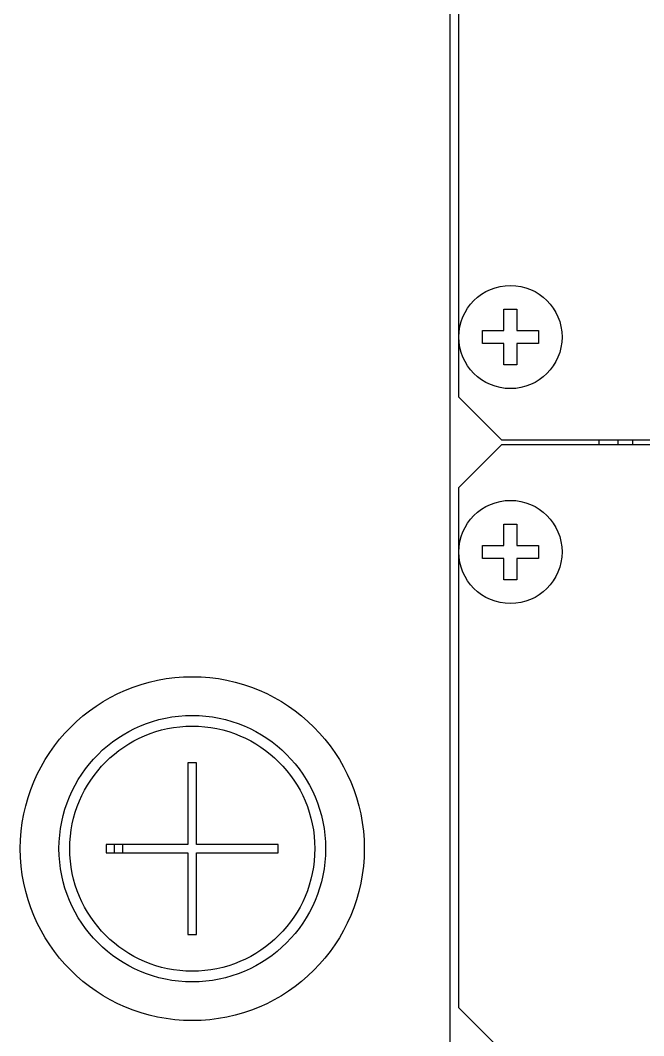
# Model space of a CAD drawing. Header units: millimetres. Extents: x -3 to 101, y -1 to 128.
# Drawn here: x 28.34 to 35.59, y 51.52 to 63.33 of the extents above; entities that cross this region are included whole.
import ezdxf

# ---------------------------------------------------------------- set-up
doc = ezdxf.new("R2010")
doc.units = ezdxf.units.MM

msp = doc.modelspace()

# ---------------------------------------------------------------- linework, layer by layer
for p, q in [((33.34, 51.2), (33.34, 85)), ((33.44, 58.95), (33.44, 84.4)), ((33.965, 59.725), (33.965, 59.975)), ((33.965, 59.975), (34.115, 59.975)), ((34.115, 59.975), (34.115, 59.725)), ((33.715, 59.575), (33.715, 59.725)), ((33.715, 59.725), (33.965, 59.725)), ((34.115, 59.725), (34.365, 59.725)), ((34.365, 59.725), (34.365, 59.575)), ((33.965, 59.575), (33.715, 59.575)), ((33.965, 59.325), (33.965, 59.575)), ((34.115, 59.575), (34.115, 59.325)), ((34.365, 59.575), (34.115, 59.575)), ((34.115, 59.325), (33.965, 59.325)), ((33.44, 58.95), (33.94, 58.45)), ((99.14, 58.45), (33.94, 58.45)), ((35.07, 58.45), (35.07, 58.4)), ((35.29, 58.45), (35.29, 58.4)), ((35.46, 58.45), (35.46, 58.4)), ((33.94, 58.4), (33.44, 57.9)), ((33.94, 58.4), (99.14, 58.4)), ((33.44, 51.85), (33.44, 57.9)), ((33.965, 57.225), (33.965, 57.475)), ((33.965, 57.475), (34.115, 57.475)), ((34.115, 57.475), (34.115, 57.225)), ((33.715, 57.075), (33.715, 57.225)), ((33.715, 57.225), (33.965, 57.225)), ((34.115, 57.225), (34.365, 57.225)), ((34.365, 57.225), (34.365, 57.075)), ((33.965, 57.075), (33.715, 57.075)), ((33.965, 56.825), (33.965, 57.075)), ((34.115, 57.075), (34.115, 56.825)), ((34.365, 57.075), (34.115, 57.075)), ((34.115, 56.825), (33.965, 56.825)), ((30.29, 54.7), (30.29, 53.75)), ((30.39, 54.7), (30.29, 54.7)), ((30.39, 53.75), (30.39, 54.7)), ((29.34, 53.75), (29.34, 53.65)), ((30.29, 53.75), (29.34, 53.75)), ((29.43, 53.75), (29.43, 53.65)), ((29.53, 53.75), (29.53, 53.65)), ((31.34, 53.75), (30.39, 53.75)), ((31.34, 53.65), (31.34, 53.75)), ((29.34, 53.65), (30.29, 53.65)), ((30.29, 53.65), (30.29, 52.7)), ((30.39, 52.7), (30.39, 53.65)), ((30.39, 53.65), (31.34, 53.65)), ((30.29, 52.7), (30.39, 52.7)), ((33.44, 51.85), (33.94, 51.35))]:
    msp.add_line(p, q)
for centre, radius in [((34.04, 59.65), 0.6), ((34.04, 57.15), 0.6), ((30.34, 53.7), 2), ((30.34, 53.7), 1.55), ((30.34, 53.7), 1.425)]:
    msp.add_circle(centre, radius)

doc.saveas('drawing.dxf')
